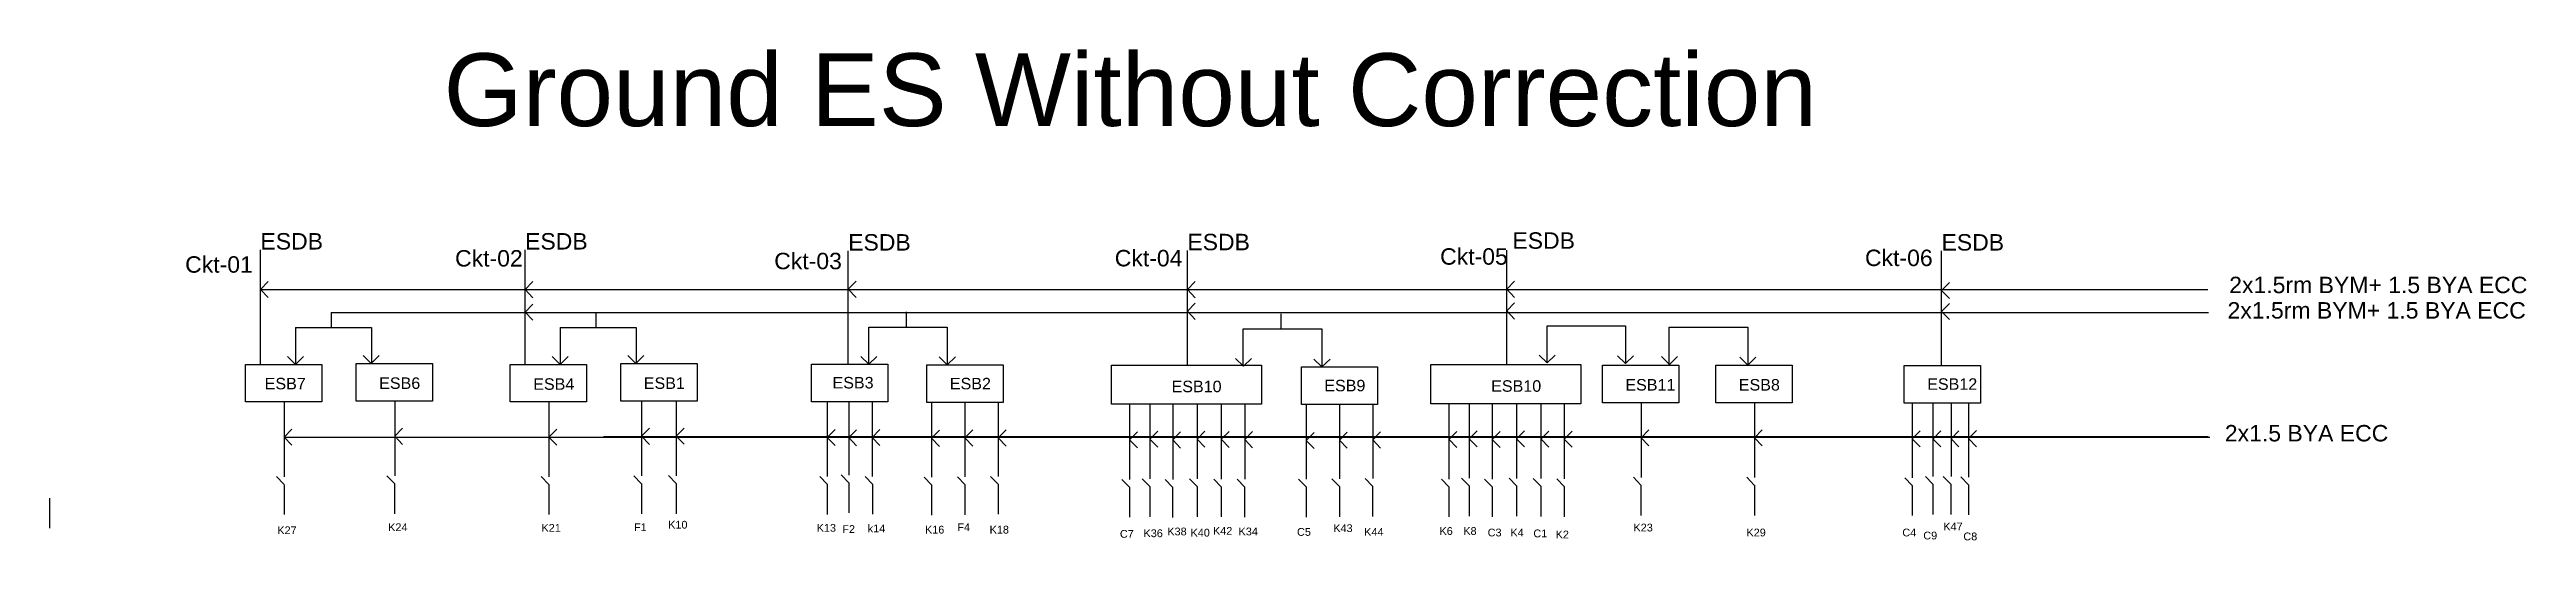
# Model space of a CAD drawing. Header units: inches. Extents: x 19 to 184, y 1 to 33.
import ezdxf

# ---------------------------------------------------------------- set-up
doc = ezdxf.new("R2010")
doc.units = ezdxf.units.IN
doc.header["$MEASUREMENT"] = 0
doc.layers.add('Text', color=7, linetype='Continuous')
doc.styles.get("Standard").update_dxf_attribs({"font": 'arial.ttf'})

msp = doc.modelspace()

# ---------------------------------------------------------------- linework, layer by layer
for p, q in [((33.39, 17.49), (33.39, 20.12)), ((50.96, 17.49), (50.96, 20.12)), ((72.41, 17.5), (72.41, 20.05)), ((94.93, 17.44), (94.93, 20.08)), ((116.14, 17.47), (116.14, 20.1)), ((145, 17.42), (145, 20.06)), ((33.39, 17.49), (33.91, 18.02)), ((33.39, 12.51), (33.39, 17.49)), ((33.39, 17.49), (33.91, 16.95)), ((33.39, 17.49), (162.69, 17.49)), ((50.96, 17.48), (51.48, 18.01)), ((50.96, 12.51), (50.96, 17.49)), ((50.96, 17.49), (51.48, 16.94)), ((50.96, 15.98), (51.48, 16.51)), ((72.41, 17.5), (72.93, 18.03)), ((72.41, 12.52), (72.41, 17.5)), ((72.41, 17.5), (72.93, 16.96)), ((94.93, 17.48), (95.45, 18.01)), ((94.93, 17.48), (95.45, 16.94)), ((94.93, 12.46), (94.93, 17.44)), ((94.93, 16.04), (95.45, 16.57)), ((116.14, 17.5), (116.66, 18.03)), ((116.14, 17.51), (116.66, 16.96)), ((116.14, 12.49), (116.14, 17.47)), ((116.14, 16.06), (116.66, 16.59)), ((145, 17.42), (145.52, 17.95)), ((145, 12.44), (145, 17.42)), ((145, 17.42), (145.52, 16.88)), ((145, 16.02), (145.52, 16.55)), ((35.72, 14.96), (35.72, 12.51)), ((35.72, 14.96), (40.76, 14.96)), ((38.09, 15.96), (38.09, 14.96)), ((38.09, 15.96), (162.72, 15.96)), ((40.76, 14.96), (40.76, 12.57)), ((50.96, 15.98), (51.48, 15.44)), ((53.29, 14.96), (53.29, 12.51)), ((53.29, 14.96), (58.33, 14.96)), ((55.66, 15.96), (55.66, 14.96)), ((58.33, 14.96), (58.33, 12.56)), ((73.78, 12.52), (73.78, 14.99)), ((73.78, 14.99), (78.99, 14.99)), ((76.26, 16.01), (76.26, 14.99)), ((78.99, 14.99), (78.99, 12.48)), ((94.93, 16.04), (95.45, 15.5)), ((98.64, 12.39), (98.64, 14.86)), ((98.64, 14.86), (103.86, 14.86)), ((101.13, 15.87), (101.13, 14.86)), ((103.86, 14.86), (103.86, 12.34)), ((116.14, 16.07), (116.66, 15.52)), ((118.81, 12.61), (118.81, 15.08)), ((118.81, 15.08), (124.02, 15.08)), ((124.02, 15.08), (124.02, 12.56)), ((126.92, 12.51), (126.92, 14.98)), ((126.92, 14.98), (132.14, 14.98)), ((132.14, 14.98), (132.14, 12.46)), ((145, 16.02), (145.52, 15.48)), ((35.71, 12.51), (35.18, 13.03)), ((35.71, 12.51), (36.25, 13.03)), ((40.74, 12.57), (40.21, 13.09)), ((40.74, 12.57), (41.28, 13.09)), ((53.29, 12.51), (52.76, 13.03)), ((53.28, 12.51), (53.83, 13.03)), ((58.31, 12.57), (57.78, 13.09)), ((58.31, 12.56), (58.85, 13.09)), ((73.78, 12.52), (73.25, 13.04)), ((73.78, 12.52), (74.32, 13.04)), ((78.99, 12.48), (78.46, 13)), ((78.99, 12.48), (79.53, 13)), ((98.65, 12.39), (98.12, 12.91)), ((98.65, 12.39), (99.19, 12.91)), ((103.86, 12.34), (103.33, 12.86)), ((103.86, 12.34), (104.4, 12.86)), ((118.81, 12.61), (118.28, 13.13)), ((118.81, 12.61), (119.35, 13.13)), ((124.02, 12.56), (123.49, 13.08)), ((124.02, 12.56), (124.56, 13.08)), ((126.93, 12.51), (126.4, 13.03)), ((126.93, 12.51), (127.47, 13.03)), ((132.14, 12.46), (131.61, 12.98)), ((132.14, 12.46), (132.68, 12.98)), ((34.96, 10.01), (34.96, 5.04)), ((42.31, 10.07), (42.31, 5.1)), ((52.53, 10.01), (52.53, 5.04)), ((58.68, 10.07), (58.68, 5.1)), ((61, 10.07), (61, 5.1)), ((71.02, 10.03), (71.02, 5.05)), ((72.45, 10.03), (72.45, 5.15)), ((74, 10.03), (74, 5.06)), ((77.95, 9.98), (77.95, 5.01)), ((80.16, 10), (80.16, 5.03)), ((82.37, 9.99), (82.37, 5.06)), ((92.43, 9.88), (92.43, 4.91)), ((95.58, 9.88), (95.58, 4.91)), ((113.65, 9.91), (113.65, 4.94)), ((116.79, 9.91), (116.79, 4.93)), ((118.4, 9.89), (118.4, 4.92)), ((119.95, 9.87), (119.95, 4.9)), ((125.05, 9.96), (125.05, 4.99)), ((132.58, 9.96), (132.58, 4.99)), ((143.06, 9.94), (143.06, 4.98)), ((144.43, 9.94), (144.43, 5.05)), ((145.63, 9.94), (145.63, 5.05)), ((146.8, 9.94), (146.8, 5.02)), ((42.31, 7.73), (42.83, 8.26)), ((58.69, 7.73), (59.21, 8.26)), ((61, 7.73), (61.52, 8.26)), ((91.09, 9.83), (91.09, 4.86)), ((93.96, 9.83), (93.96, 4.86)), ((97.18, 9.86), (97.18, 4.89)), ((98.74, 9.85), (98.74, 4.88)), ((102.82, 9.84), (102.82, 4.88)), ((105.03, 9.86), (105.03, 4.9)), ((107.24, 9.85), (107.24, 4.93)), ((112.3, 9.86), (112.3, 4.89)), ((115.17, 9.86), (115.17, 4.89)), ((34.96, 7.68), (35.48, 8.21)), ((34.96, 7.68), (35.48, 7.14)), ((34.96, 7.68), (162.81, 7.68)), ((42.31, 7.73), (42.83, 7.19)), ((52.53, 7.68), (53.06, 8.21)), ((52.53, 7.68), (53.06, 7.14)), ((56.17, 7.71), (162.69, 7.71)), ((58.68, 7.73), (59.21, 7.19)), ((61, 7.74), (61.52, 7.2)), ((71.02, 7.65), (71.54, 8.18)), ((71.02, 7.65), (71.54, 7.11)), ((72.45, 7.64), (72.97, 8.17)), ((72.45, 7.64), (72.97, 7.1)), ((74, 7.66), (74.52, 8.19)), ((74, 7.66), (74.52, 7.12)), ((77.95, 7.6), (78.48, 8.13)), ((77.95, 7.6), (78.48, 7.06)), ((80.16, 7.62), (80.68, 8.15)), ((80.16, 7.62), (80.68, 7.08)), ((82.37, 7.62), (82.9, 8.15)), ((82.37, 7.62), (82.9, 7.08)), ((91.09, 7.5), (91.61, 8.03)), ((91.09, 7.5), (91.61, 6.96)), ((92.43, 7.54), (92.96, 8.07)), ((92.43, 7.54), (92.96, 7)), ((93.96, 7.49), (94.48, 8.02)), ((93.96, 7.49), (94.48, 6.95)), ((95.58, 7.54), (96.1, 8.07)), ((95.58, 7.54), (96.1, 7)), ((97.18, 7.53), (97.71, 8.06)), ((97.18, 7.53), (97.71, 6.99)), ((98.74, 7.51), (99.26, 8.04)), ((98.74, 7.51), (99.26, 6.97)), ((102.82, 7.46), (103.34, 7.99)), ((102.82, 7.46), (103.34, 6.92)), ((105.03, 7.48), (105.55, 8.01)), ((105.03, 7.48), (105.55, 6.94)), ((107.24, 7.49), (107.76, 8.02)), ((107.24, 7.49), (107.76, 6.95)), ((112.3, 7.53), (112.83, 6.99)), ((112.31, 7.53), (112.83, 8.06)), ((113.65, 7.57), (114.17, 8.1)), ((113.65, 7.57), (114.17, 7.03)), ((115.17, 7.52), (115.69, 8.05)), ((115.17, 7.52), (115.69, 6.98)), ((116.79, 7.57), (117.31, 8.1)), ((116.79, 7.57), (117.31, 7.03)), ((118.4, 7.55), (118.92, 8.08)), ((118.4, 7.56), (118.92, 7.01)), ((119.95, 7.54), (120.47, 8.07)), ((119.95, 7.54), (120.47, 7)), ((125.05, 7.63), (125.57, 8.16)), ((125.05, 7.63), (125.57, 7.09)), ((132.58, 7.63), (133.1, 8.16)), ((132.58, 7.63), (133.1, 7.09)), ((143.06, 7.57), (143.59, 8.1)), ((143.06, 7.57), (143.59, 7.03)), ((144.43, 7.56), (144.96, 7.02)), ((144.44, 7.56), (144.96, 8.09)), ((145.63, 7.56), (146.15, 8.09)), ((145.63, 7.57), (146.15, 7.02)), ((146.8, 7.58), (147.32, 8.11)), ((146.8, 7.58), (147.32, 7.04)), ((162.69, 7.71), (162.69, 7.68)), ((34.45, 5.05), (34.95, 4.54)), ((41.79, 5.11), (42.29, 4.6)), ((52.03, 5.05), (52.53, 4.53)), ((58.17, 5.11), (58.67, 4.6)), ((60.49, 5.12), (60.98, 4.6)), ((70.52, 5.06), (71.01, 4.55)), ((71.95, 5.16), (72.45, 4.65)), ((73.53, 5.05), (74.02, 4.55)), ((77.45, 5.02), (77.95, 4.5)), ((79.66, 5.04), (80.16, 4.52)), ((81.87, 5.07), (82.37, 4.56)), ((113.14, 4.94), (113.64, 4.43)), ((116.29, 4.94), (116.78, 4.43)), ((124.54, 5.01), (125.03, 4.49)), ((132.07, 5.01), (132.57, 4.49)), ((142.56, 4.98), (143.06, 4.47)), ((143.93, 5.05), (144.43, 4.54)), ((145.12, 5.05), (145.62, 4.54)), ((146.29, 5.03), (146.79, 4.51)), ((19.39, 3.63), (19.39, 1.62)), ((34.96, 4.53), (34.96, 2.53)), ((42.3, 4.59), (42.3, 2.58)), ((52.53, 4.53), (52.53, 2.53)), ((58.68, 4.59), (58.68, 2.58)), ((60.99, 4.59), (60.99, 2.59)), ((71.01, 4.55), (71.01, 2.54)), ((72.45, 4.65), (72.45, 2.64)), ((74.02, 4.55), (74.02, 2.56)), ((77.95, 4.5), (77.95, 2.5)), ((80.16, 4.52), (80.16, 2.52)), ((82.37, 4.56), (82.37, 2.55)), ((90.59, 4.87), (91.09, 4.35)), ((91.09, 4.35), (91.09, 2.35)), ((91.93, 4.91), (92.43, 4.4)), ((92.43, 4.4), (92.43, 2.39)), ((93.45, 4.86), (93.95, 4.35)), ((93.95, 4.35), (93.95, 2.34)), ((95.07, 4.91), (95.57, 4.4)), ((95.57, 4.4), (95.57, 2.39)), ((96.68, 4.89), (97.18, 4.38)), ((97.18, 4.38), (97.18, 2.38)), ((98.23, 4.88), (98.73, 4.37)), ((98.73, 4.37), (98.73, 2.36)), ((102.31, 4.88), (102.81, 4.37)), ((102.81, 4.37), (102.81, 2.36)), ((104.52, 4.9), (105.02, 4.39)), ((105.02, 4.39), (105.02, 2.38)), ((106.73, 4.93), (107.23, 4.42)), ((107.23, 4.42), (107.23, 2.41)), ((111.8, 4.89), (112.3, 4.38)), ((112.3, 4.38), (112.3, 2.38)), ((113.64, 4.43), (113.64, 2.42)), ((114.66, 4.89), (115.16, 4.38)), ((115.16, 4.38), (115.16, 2.37)), ((116.78, 4.43), (116.78, 2.42)), ((117.89, 4.92), (118.39, 4.41)), ((118.39, 4.41), (118.39, 2.41)), ((119.45, 4.91), (119.95, 4.4)), ((119.95, 4.4), (119.95, 2.39)), ((125.04, 4.48), (125.04, 2.48)), ((132.58, 4.48), (132.58, 2.48)), ((143.06, 4.47), (143.06, 2.47)), ((144.43, 4.54), (144.43, 2.53)), ((145.62, 4.54), (145.62, 2.54)), ((146.79, 4.51), (146.79, 2.51))]:
    msp.add_line(p, q)
for points in [[(32.4, 12.51), (37.47, 12.51), (37.47, 10.01), (32.4, 10.01)], [(39.75, 12.57), (44.81, 12.57), (44.81, 10.07), (39.75, 10.07)], [(49.97, 12.51), (55.04, 12.51), (55.04, 10.01), (49.97, 10.01)], [(57.32, 12.56), (62.38, 12.56), (62.38, 10.07), (57.32, 10.07)], [(69.97, 12.52), (75.04, 12.52), (75.04, 10.03), (69.97, 10.03)], [(77.63, 12.48), (82.7, 12.48), (82.7, 9.98), (77.63, 9.98)], [(89.89, 12.46), (99.85, 12.46), (99.85, 9.86), (89.89, 9.86)], [(102.5, 12.34), (107.56, 12.34), (107.56, 9.84), (102.5, 9.84)], [(111.1, 12.49), (121.06, 12.49), (121.06, 9.89), (111.1, 9.89)], [(122.49, 12.46), (127.56, 12.46), (127.56, 9.96), (122.49, 9.96)], [(130.02, 12.46), (135.09, 12.46), (135.09, 9.96), (130.02, 9.96)], [(142.52, 12.44), (147.59, 12.44), (147.59, 9.94), (142.52, 9.94)]]:
    msp.add_lwpolyline(points, close=True)

# ---------------------------------------------------------------- texts
for s, height, p in [('Ground ES Without Correction', 4.8332, (45.55, 28.34)), ('ESDB', 1.092, (33.39, 20.14)), ('ESDB', 1.092, (50.96, 20.14)), ('ESDB', 1.092, (72.41, 20.07)), ('ESDB', 1.092, (94.93, 20.09)), ('ESDB', 1.092, (116.51, 20.19)), ('ESDB', 1.092, (145, 20.07)), ('2x1.5rm BYM+ 1.5 BYA ECC', 1.0923, (164.1, 17.24)), ('2x1.5rm BYM+ 1.5 BYA ECC', 1.0923, (163.99, 15.55)), ('ESB7', 0.764, (33.67, 10.85)), ('ESB6', 0.764, (41.27, 10.88)), ('ESB4', 0.764, (51.5, 10.82)), ('ESB1', 0.764, (58.84, 10.88)), ('ESB3', 0.764, (71.37, 10.91)), ('ESB2', 0.764, (79.16, 10.85)), ('ESB11', 0.764, (124.01, 10.77)), ('ESB8', 0.764, (131.54, 10.77)), ('ESB12', 0.764, (144.05, 10.82)), ('ESB10', 0.764, (93.88, 10.66)), ('ESB9', 0.764, (104.02, 10.72)), ('ESB10', 0.764, (115.1, 10.69)), ('2x1.5 BYA ECC', 1.0923, (163.81, 7.39))]:
    msp.add_text(s, height=height).set_placement(p)
at = {"layer": 'Text'}
for s, height, p in [('Ckt-01', 1.092, (28.39, 18.6)), ('Ckt-02', 1.092, (46.31, 19.01)), ('Ckt-03', 1.092, (67.5, 18.83)), ('Ckt-04', 1.092, (90.11, 19.02)), ('Ckt-05', 1.092, (111.71, 19.13)), ('Ckt-06', 1.092, (139.92, 19.04)), ('K27', 0.516, (34.51, 1.23)), ('K24', 0.516, (41.87, 1.43)), ('K21', 0.516, (52.05, 1.39)), ('F1', 0.516, (58.19, 1.43)), ('K10', 0.516, (60.46, 1.6)), ('K13', 0.516, (70.32, 1.39)), ('F2', 0.516, (72.02, 1.31)), ('k14', 0.516, (73.71, 1.35)), ('K16', 0.516, (77.51, 1.27)), ('F4', 0.516, (79.66, 1.43)), ('K18', 0.516, (81.8, 1.27)), ('K38', 0.516, (93.6, 1.15)), ('K42', 0.516, (96.63, 1.19)), ('K34', 0.516, (98.33, 1.15)), ('C5', 0.516, (102.21, 1.12)), ('K43', 0.516, (104.62, 1.37)), ('K6', 0.516, (111.67, 1.18)), ('K8', 0.516, (113.25, 1.18)), ('K23', 0.516, (124.55, 1.41)), ('K47', 0.516, (145.12, 1.48)), ('C7', 0.516, (90.45, 0.99)), ('K36', 0.516, (92.02, 1.03)), ('K40', 0.516, (95.14, 1.07)), ('K44', 0.516, (106.67, 1.12)), ('C3', 0.516, (114.87, 1.08)), ('K4', 0.516, (116.38, 1.08)), ('C1', 0.516, (117.9, 1.02)), ('K2', 0.516, (119.38, 0.95)), ('K29', 0.516, (132.05, 1.08)), ('C4', 0.516, (142.4, 1.08)), ('C9', 0.516, (143.79, 0.88)), ('C8', 0.516, (146.45, 0.82))]:
    msp.add_text(s, height=height, dxfattribs=at).set_placement(p)

doc.saveas('drawing.dxf')
